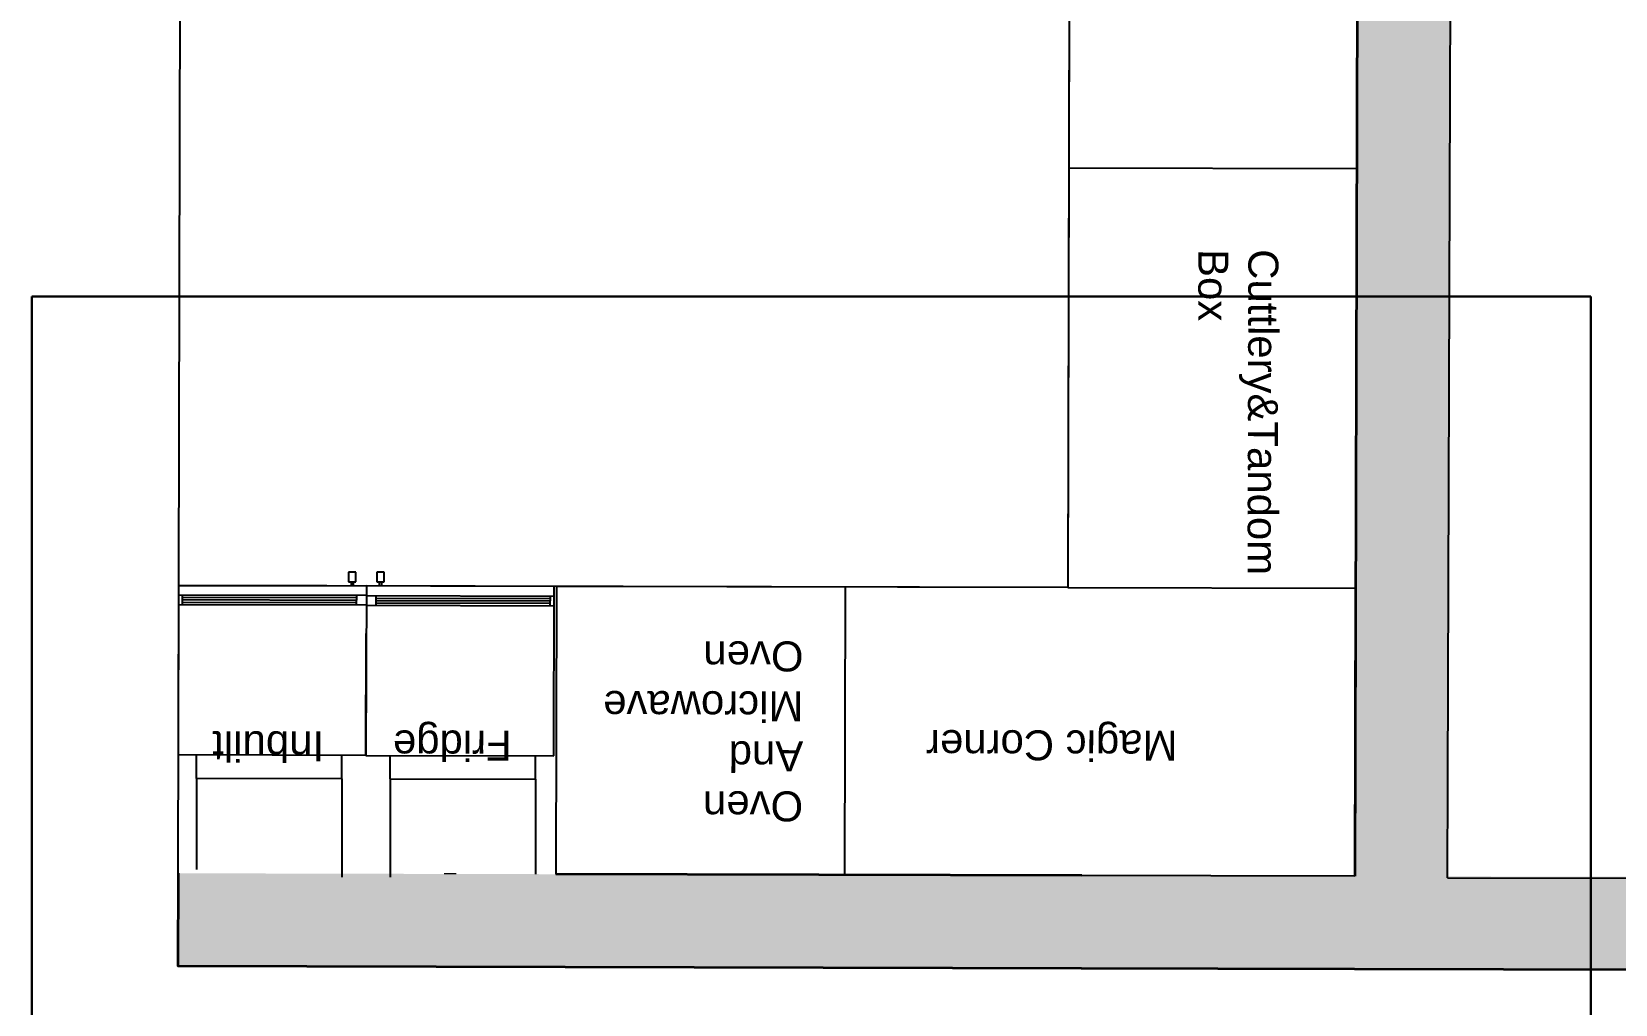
# Model space of a CAD drawing. Header units: millimetres. Extents: x 2258 to 5600, y 711 to 2563.
# Drawn here: x 5110.3 to 5242.4, y 2345.6 to 2426.7 of the extents above; entities that cross this region are included whole.
import ezdxf

# ---------------------------------------------------------------- set-up
doc = ezdxf.new("R2010")
doc.units = ezdxf.units.MM
for name, color, linetype, lineweight in [('HAT', 8, 'Continuous', 18), ('PQI-A-IN-FURN', 39, 'Continuous', 13), ('PQI-A-IN-FURN-KIT', 37, 'Continuous', 13), ('PQI-A-WALL', 30, 'Continuous', 50), ('PQI-ST-COLM', 34, 'Continuous', 40)]:
    doc.layers.add(name, color=color, linetype=linetype, lineweight=lineweight)
doc.styles.get("Standard").update_dxf_attribs({"font": 'arial.ttf'})

# ---------------------------------------------------------------- blocks, each defined once
blk = doc.blocks.new('A$C720672EA')
for p, q in [((731.6, 854.1), (701.6, 854.1)), ((701.6, 854.1), (701.6, 814.1)), ((731.6, 814.1), (731.6, 854.1)), ((818.4, 854.1), (818.4, 814.1)), ((848.4, 854.1), (818.4, 854.1)), ((848.4, 814.1), (848.4, 854.1)), ((0, 97.1), (0, 797.1)), ((0, 797.1), (775, 797.1)), ((701.6, 814.1), (731.6, 814.1)), ((711.6, 814.1), (711.6, 797.1)), ((721.6, 797.1), (721.6, 814.1)), ((775, 797.1), (775, 97.1)), ((1550.5, 797.1), (775, 797.1)), ((775, 797.1), (775, 97.1)), ((818.4, 814.1), (848.4, 814.1)), ((828.4, 814.1), (828.4, 797.1)), ((838.4, 797.1), (838.4, 814.1)), ((1550.5, 97.1), (1550.5, 797.1)), ((775, 757.1), (0, 757.1)), ((15, 717.1), (15, 757.1)), ((735, 747.1), (15, 747.1)), ((735, 737.1), (15, 737.1)), ((735, 727.1), (15, 727.1)), ((735, 717.1), (735, 757.1)), ((775, 757.1), (1550.5, 757.1)), ((815, 717.1), (815, 757.1)), ((815, 747.1), (1535, 747.1)), ((815, 737.1), (1535, 737.1)), ((815, 727.1), (1535, 727.1)), ((1535, 717.1), (1535, 757.1)), ((775, 717.1), (0, 717.1)), ((775, 717.1), (1550.5, 717.1)), ((775, 97.1), (775, 599.9)), ((775, 97.1), (775, 599.9)), ((775, 97.1), (0, 97.1)), ((75, 0), (75, 97.1)), ((675, 0), (675, 97.1)), ((775, 97.1), (1550.5, 97.1)), ((875, 0), (875, 97.1)), ((1475, 0), (1475, 97.1)), ((675, 0), (75, 0)), ((875, 0), (1475, 0))]:
    blk.add_line(p, q)

msp = doc.modelspace()

# ---------------------------------------------------------------- hatches: boundary and pattern name
at = {"layer": 'PQI-A-IN-FURN', "true_color": 0x000000}
h = msp.add_hatch(color=18, dxfattribs=at)
h.dxf.hatch_style = 1
h.paths.add_polyline_path([(5201.427, 2514.678), (5201.409, 2506.952), (5221.039, 2506.905), (5220.667, 2356.276), (5197.883, 2356.331), (5197.864, 2348.604), (5220.648, 2348.549), (5272.146, 2348.426), (5276.009, 2348.416), (5314.208, 2348.325), (5314.226, 2356.051), (5228.392, 2356.257), (5228.714, 2485.675), (5228.784, 2514.613), (5221.057, 2514.631)])
h = msp.add_hatch(color=18, dxfattribs=at)
h.dxf.hatch_style = 1
h.paths.add_polyline_path([(5197.86, 2348.604), (5197.888, 2356.33), (5145.73, 2356.46), (5145.73, 2356.46), (5122.551, 2356.516), (5122.532, 2348.792)])

# ---------------------------------------------------------------- linework, layer by layer
for p, q in [((5228.394, 2356.143), (5228.921, 2514.886)), ((5122.551, 2356.518), (5122.856, 2483.141)), ((5196.981, 2482.962), (5196.735, 2380.333)), ((5196.981, 2482.962), (5196.735, 2380.333)), ((5196.897, 2447.963), (5196.819, 2415.333)), ((5196.819, 2415.333), (5196.735, 2380.333)), ((5196.819, 2415.333), (5220.812, 2415.275)), ((5154.1, 2380.436), (5122.609, 2380.511)), ((5196.735, 2380.333), (5122.609, 2380.511)), ((5154.1, 2380.436), (5154.042, 2356.44)), ((5196.735, 2380.333), (5154.1, 2380.436)), ((5178.13, 2356.378), (5178.188, 2380.378)), ((5196.735, 2380.333), (5220.724, 2380.276)), ((5220.666, 2356.276), (5220.724, 2380.276)), ((5220.666, 2356.276), (5220.694, 2367.603)), ((5220.694, 2367.603), (5220.693, 2367.603)), ((5124.083, 2364.42), (5124.083, 2356.824)), ((5136.193, 2364.391), (5136.193, 2356.199)), ((5140.23, 2364.381), (5140.23, 2356.199)), ((5152.34, 2364.352), (5152.34, 2356.449)), ((5122.551, 2356.518), (5122.551, 2356.518)), ((5154.042, 2356.44), (5154.042, 2356.44)), ((5196.677, 2356.333), (5178.13, 2356.378)), ((5208.666, 2356.305), (5197.888, 2356.33)), ((5220.666, 2356.276), (5208.666, 2356.305)), ((5228.394, 2356.143), (5313.848, 2355.937))]:
    msp.add_line(p, q)
at = {"layer": 'HAT', "color": 240, "lineweight": 30, "true_color": 0xed1f24}
for p, q in [((5110.343, 2404.599), (5240.343, 2404.599)), ((5110.343, 2404.599), (5110.343, 2334.599)), ((5240.343, 2404.599), (5240.343, 2334.599))]:
    msp.add_line(p, q, dxfattribs=at)
at = {"layer": 'PQI-A-IN-FURN-KIT'}
for p in [(5144.748, 2356.463), (5145.73, 2356.46)]:
    msp.add_line(p, (5144.748, 2356.463), dxfattribs=at)
at = {"layer": 'PQI-A-WALL', "color": 0, "lineweight": 35, "ltscale": 1000}
for p, q in [((5221.039, 2506.905), (5220.666, 2356.276)), ((5197.855, 2348.604), (5220.648, 2348.549)), ((5220.648, 2348.549), (5272.146, 2348.426))]:
    msp.add_line(p, q, dxfattribs=at)
at = {"layer": 'PQI-A-WALL', "ltscale": 1000}
msp.add_line((5220.648, 2348.549), (5220.648, 2348.549), dxfattribs=at)
at = {"layer": 'PQI-ST-COLM', "color": 0, "lineweight": 35}
for points in [[(5122.551, 2356.518), (5122.532, 2348.792), (5197.86, 2348.604)], [(5197.888, 2356.33), (5154.042, 2356.44)]]:
    msp.add_lwpolyline(points, dxfattribs=at)

# ---------------------------------------------------------------- block references
at = {"xscale": 0.02018306628640875, "yscale": 0.02018306628640875, "zscale": 0.02018306628640875, "rotation": 359.8623319891321}
msp.add_blockref('A$C720672EA', (5122.57, 2364.424), dxfattribs=at)

# ---------------------------------------------------------------- texts
at = {"char_height": 2.5, "attachment_point": 1}
for s, width, insert, rotation in [('Cuttlery&Tandom Box', 3.73013, (5214.288, 2408.541), 269.86233), ('Oven  And Microwave Oven', 6.9441, (5174.659, 2360.841), 179.86233), ('Fridge', 1.43104, (5150.359, 2365.906), 179.86233)]:
    msp.add_mtext_dynamic_manual_height_columns(s, width=width, gutter_width=12.5, heights=[0], dxfattribs=dict(at, insert=insert, rotation=rotation))
at = {"char_height": 2.5, "attachment_point": 1, "rotation": 179.86233}
for s, insert in [('Magic Corner', (5205.87, 2365.91)), ('Inbuilt', (5134.72, 2365.841))]:
    msp.add_mtext(s, dxfattribs=dict(at, insert=insert))

doc.saveas('drawing.dxf')
